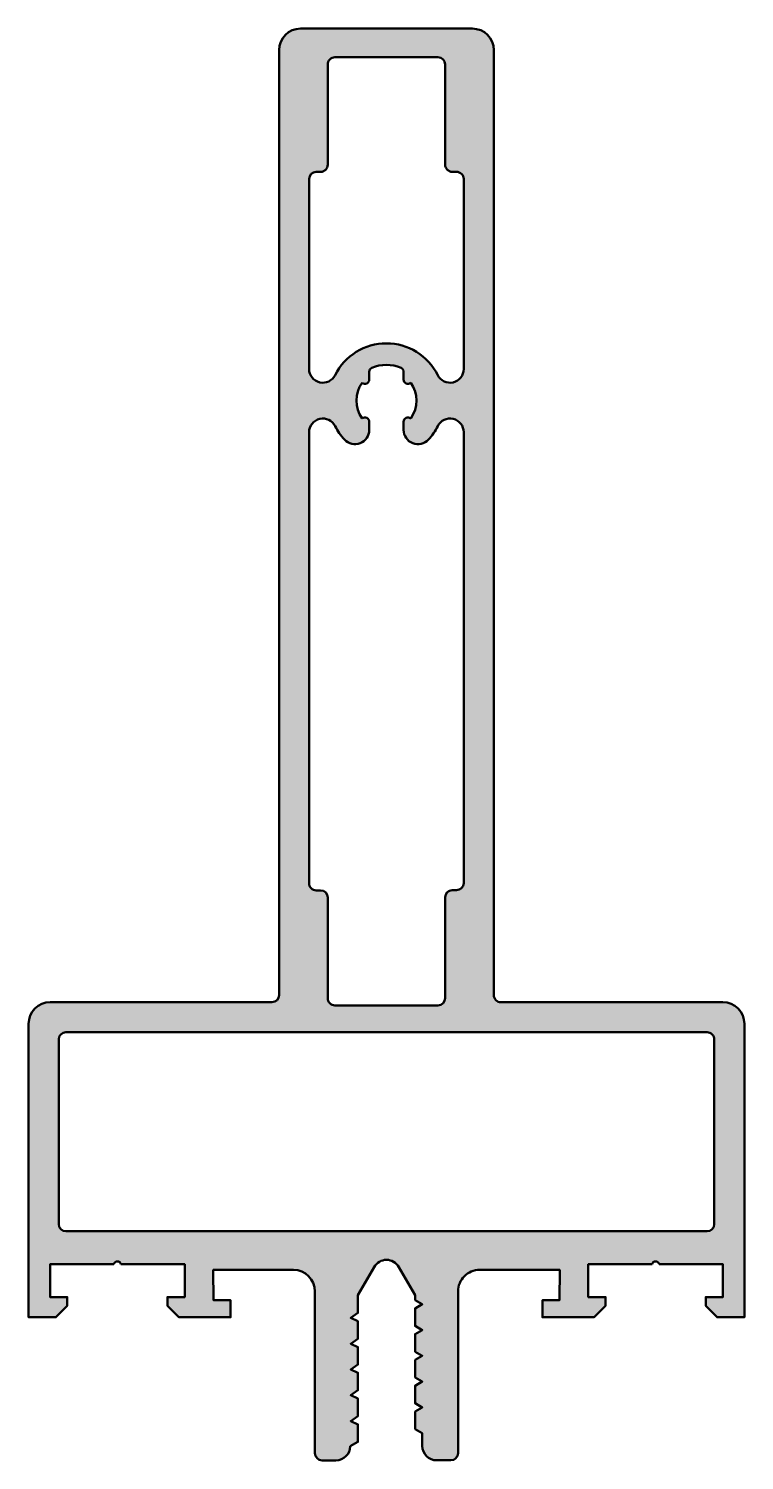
# Model space of a CAD drawing. Extents: x -25 to 25, y -16 to 84.
import ezdxf

# ---------------------------------------------------------------- set-up
doc = ezdxf.new("R2010")
doc.units = 0
doc.layers.add('0S-Alu contour', color=7, linetype='Continuous', lineweight=50)
doc.layers.add('0S-Alu hatch', color=252, linetype='Continuous', lineweight=25)

# ---------------------------------------------------------------- blocks, each defined once
blk = doc.blocks.new('323900__B345B6D1_230E_4DFB_8CEE_F94E4981EB8D_')
at = {"layer": '0S-Alu hatch'}
h = blk.add_hatch(color=256, dxfattribs=at)
edge = h.paths.add_edge_path()
edge.add_arc((-23.48616027832036, 14.49334716796875), 1.499999999999971, 90, 180)
edge.add_line((-24.98616027832033, 14.49334716796875), (-24.98616027832035, -6))
edge.add_line((-24.98616027832035, -6), (-23.08656311035158, -6))
edge.add_line((-23.08656311035158, -6), (-22.28669738769534, -5.200164794921898))
edge.add_line((-22.28669738769534, -5.200164794921898), (-22.28669738769534, -4.600311279296889))
edge.add_line((-22.28669738769534, -4.600311279296889), (-23.48652648925783, -4.600311279296889))
edge.add_line((-23.48652648925783, -4.600311279296889), (-23.48652648925784, -2.300743103027357))
edge.add_line((-23.48652648925784, -2.300743103027357), (-19.0374908447266, -2.300743103027357))
edge.add_ellipse((-18.7874908447266, -2.356993103027358), major_axis=(-0.2562500000000001, 0), ratio=1, start_angle=192.6803834918199, end_angle=347.3196165081801, ccw=False)
edge.add_line((-18.5374908447266, -2.300743103027357), (-14.08840942382815, -2.300743103027357))
edge.add_line((-14.08840942382815, -2.300743103027357), (-14.08840942382816, -4.600311279296889))
edge.add_line((-14.08840942382816, -4.600311279296889), (-15.28813171386721, -4.600311279296889))
edge.add_line((-15.28813171386721, -4.600311279296889), (-15.28813171386721, -5.200164794921891))
edge.add_line((-15.28813171386721, -5.200164794921891), (-14.48831176757815, -6))
edge.add_line((-14.48831176757815, -6), (-10.88796997070316, -6))
edge.add_line((-10.88796997070316, -6), (-10.88906860351565, -4.800231933593764))
edge.add_line((-10.88906860351565, -4.800231933593764), (-12.08656311035158, -4.800231933593764))
edge.add_line((-12.08656311035158, -4.800231933593764), (-12.08888244628908, -2.695976257324218))
edge.add_line((-12.08888244628908, -2.695976257324218), (-6.49252319335941, -2.695976257324219))
edge.add_ellipse((-6.492523193359411, -4.195976257324218), major_axis=(-1.499999999999999, 0), ratio=1, start_angle=180, end_angle=269.99999999999994, ccw=False)
edge.add_line((-4.99252319335941, -4.195976257324218), (-4.992523193359417, -15.49649047851563))
edge.add_arc((-4.492523193359414, -15.49649047851564), 0.5000000000000036, 180, 269.9999999999996)
edge.add_line((-4.492523193359417, -15.99649047851564), (-3.523864822973713, -15.99649047851564))
edge.add_arc((-3.523864822973724, -14.99649047851565), 0.9999999999999875, 270.0000000000006, 359.0909015844535)
edge.add_line((-2.523990697378507, -15.01235657334633), (-1.993118286132844, -14.704833984375))
edge.add_line((-1.993118286132844, -14.704833984375), (-1.993118286132855, -13.48211669921876))
edge.add_line((-1.993118286132855, -13.48211669921876), (-2.493041992187542, -13.253173828125))
edge.add_line((-2.493041992187542, -13.253173828125), (-1.993118286132848, -12.90423583984376))
edge.add_line((-1.993118286132848, -12.90423583984376), (-1.993118286132855, -11.6814880371094))
edge.add_line((-1.993118286132855, -11.6814880371094), (-2.493041992187542, -11.45251464843751))
edge.add_line((-2.493041992187542, -11.45251464843751), (-1.993118286132855, -11.1036071777344))
edge.add_line((-1.993118286132855, -11.1036071777344), (-1.993118286132855, -9.880859375))
edge.add_line((-1.993118286132855, -9.880859375), (-2.492170815005287, -9.65228499999589))
edge.add_line((-2.492170815005287, -9.65228499999589), (-1.993118286132862, -9.303955078125004))
edge.add_line((-1.993118286132862, -9.303955078125004), (-1.993118286132855, -8.08120727539064))
edge.add_line((-1.993118286132855, -8.08120727539064), (-2.493041992187542, -7.852294921875015))
edge.add_line((-2.493041992187542, -7.852294921875015), (-1.993118286132855, -7.504333496093767))
edge.add_line((-1.993118286132855, -7.504333496093767), (-1.993118286132851, -6.281585693359404))
edge.add_line((-1.993118286132851, -6.281585693359404), (-2.493041992187539, -6.05264282226564))
edge.add_line((-2.493041992187539, -6.05264282226564), (-1.993118286132858, -5.704711914062496))
edge.add_line((-1.993118286132858, -5.704711914062496), (-1.993118286132855, -4.460235595703123))
edge.add_line((-1.993118286132855, -4.460235595703123), (-0.8595050949015892, -2.496801043671325))
edge.add_ellipse((0.0065157777651349, -2.996808891715299), major_axis=(-1, 0), ratio=1, start_angle=209.9991713637197, end_angle=329.99948077623185, ccw=False)
edge.add_line((0.8725484126746994, -2.496821416600576), (2.006088256835919, -4.460235595703126))
edge.add_line((2.006088256835919, -4.460235595703126), (2.006088256835919, -4.807067871093762))
edge.add_line((2.006088256835919, -4.807067871093762), (2.506561279296846, -5.096008300781278))
edge.add_line((2.506561279296846, -5.096008300781278), (2.00608825683593, -5.384948730468751))
edge.add_line((2.00608825683593, -5.384948730468751), (2.006088256835926, -6.606536865234406))
edge.add_line((2.006088256835926, -6.606536865234406), (2.505935668945284, -6.89547729492189))
edge.add_line((2.505935668945284, -6.89547729492189), (2.006088256835926, -7.184417724609405))
edge.add_line((2.006088256835926, -7.184417724609405), (2.006088256835923, -8.407165527343759))
edge.add_line((2.006088256835923, -8.407165527343759), (2.505935668945284, -8.696105957031278))
edge.add_line((2.505935668945284, -8.696105957031278), (2.006088256835919, -8.985015869140636))
edge.add_line((2.006088256835919, -8.985015869140636), (2.006088256835923, -10.20776367187501))
edge.add_line((2.006088256835923, -10.20776367187501), (2.505935668945284, -10.4967041015625))
edge.add_line((2.505935668945284, -10.4967041015625), (2.006088256835919, -10.78564453125001))
edge.add_line((2.006088256835919, -10.78564453125001), (2.006088256835926, -12.00842285156249))
edge.add_line((2.006088256835926, -12.00842285156249), (2.505935668945287, -12.29736328125001))
edge.add_line((2.505935668945287, -12.29736328125001), (2.006088256835926, -12.58630371093751))
edge.add_line((2.006088256835926, -12.58630371093751), (2.006088256835923, -13.80905151367189))
edge.add_line((2.006088256835923, -13.80905151367189), (2.505935668945284, -14.0979919433594))
edge.add_line((2.505935668945284, -14.0979919433594), (2.505935668945287, -14.99230957031252))
edge.add_arc((3.505935668945284, -14.99230957031252), 0.9999999999999964, 180, 270)
edge.add_line((3.505935668945284, -15.99230957031251), (4.505432128906221, -15.99230957031251))
edge.add_arc((4.505432128906221, -15.49230957031251), 0.5, 270, 360)
edge.add_line((5.005432128906221, -15.49230957031251), (5.005432128906225, -4.195976257324218))
edge.add_ellipse((6.505432128906225, -4.195976257324218), major_axis=(-1.5, 0), ratio=1, start_angle=269.9999999999999, end_angle=360, ccw=False)
edge.add_line((6.505432128906228, -2.695976257324217), (12.10264587402341, -2.695976257324217))
edge.add_line((12.10264587402341, -2.695976257324217), (12.10034179687498, -4.800231933593764))
edge.add_line((12.10034179687498, -4.800231933593764), (10.90287780761714, -4.800231933593764))
edge.add_line((10.90287780761714, -4.800231933593764), (10.90171813964841, -6))
edge.add_line((10.90171813964841, -6), (14.50207519531246, -6))
edge.add_line((14.50207519531246, -6), (15.30194091796872, -5.200164794921889))
edge.add_line((15.30194091796872, -5.200164794921889), (15.30194091796872, -4.600311279296889))
edge.add_line((15.30194091796872, -4.600311279296889), (14.10217285156245, -4.600311279296889))
edge.add_line((14.10217285156245, -4.600311279296889), (14.10217285156246, -2.300743103027356))
edge.add_line((14.10217285156246, -2.300743103027356), (18.5512542724609, -2.300743103027357))
edge.add_ellipse((18.8012542724609, -2.356993103027358), major_axis=(-0.2562500000000001, 0), ratio=1, start_angle=192.6803834918199, end_angle=347.3196165081801, ccw=False)
edge.add_line((19.0512542724609, -2.300743103027357), (23.50033569335935, -2.300743103027357))
edge.add_line((23.50033569335935, -2.300743103027357), (23.50033569335935, -4.600311279296889))
edge.add_line((23.50033569335935, -4.600311279296889), (22.30050659179685, -4.600311279296889))
edge.add_line((22.30050659179685, -4.600311279296889), (22.30050659179685, -5.200164794921889))
edge.add_line((22.30050659179685, -5.200164794921889), (23.1003723144531, -6))
edge.add_line((23.1003723144531, -6), (25, -6))
edge.add_line((25, -6), (25, 14.49334716796874))
edge.add_arc((23.5, 14.49334716796873), 1.499999999999997, 0, 90)
edge.add_line((23.5, 15.99334716796873), (8.001647949218725, 15.99334716796873))
edge.add_ellipse((8.001724243164045, 16.49327087402342), major_axis=(-0.499923711876349, 0), ratio=1, start_angle=-0.008743976315713553, end_angle=89.99125602370458, ccw=False)
edge.add_line((7.50180053710935, 16.49334716796892), (7.501800537109346, 82.47283935546866))
edge.add_arc((6.001800537109339, 82.4728393554687), 1.500000000000007, 0, 89.9999999999992)
edge.add_line((6.00180053710936, 83.9728393554687), (-5.993652343750035, 83.97283935546871))
edge.add_arc((-5.993865966796917, 82.47305297851561), 1.499786392166865, 89.99183903848017, 179.9918390384714)
edge.add_line((-7.493652343750014, 82.47326660156273), (-7.493652343750014, 16.49334716796873))
edge.add_ellipse((-7.993583679199235, 16.49327850341796), major_axis=(-0.4999313401646895, 0), ratio=1, start_angle=90.00786945857948, end_angle=180.0078694585521, ccw=False)
edge.add_line((-7.993515014648458, 15.99334716796874), (-23.48616027832036, 15.99334716796873))
edge = h.paths.add_edge_path()
edge.add_line((3.602874755859318, 15.77362060546872), (-3.59472656250001, 15.77362060546873))
edge.add_ellipse((-3.594726562500014, 16.27362060546874), major_axis=(-0.5000000000000036, 0), ratio=1, start_angle=0, end_angle=90.0000000000004, ccw=False)
edge.add_line((-4.094726562500021, 16.27362060546873), (-4.094726562500017, 23.30017089843767))
edge.add_arc((-4.594635009765625, 23.30007934570311), 0.4999084556490454, 0.0104930918114733, 90.01049309179197)
edge.add_line((-4.594726562500014, 23.79998779296872), (-4.894485473632855, 23.79998779296872))
edge.add_ellipse((-4.894408589454769, 24.30377866647945), major_axis=(-0.5037908793774207, 0), ratio=1, start_angle=-0.008799563339323413, end_angle=89.99125601690491, ccw=False)
edge.add_line((-5.398199462890669, 24.30385603936399), (-5.398199462890659, 55.78853170294588))
edge.add_ellipse((-4.438470667789715, 55.78853170294588), major_axis=(-0.9597287951009434, 0), ratio=1, start_angle=206.4575217166708, end_angle=360, ccw=False)
edge.add_arc((0.0018005371093679, 57.998260498047), 4.000000000000163, 206.4575217166698, 222.8334280660682)
edge.add_arc((-2.198199462890681, 55.95865269260975), 1.000000000000031, 222.8334280660667, 360)
edge.add_line((-1.198199462890645, 55.95865269260976), (-1.198199462890656, 56.52856665237695))
edge.add_arc((-1.498199462890649, 56.52856665237695), 0.2999999999999936, 0, 130.3192648390361)
edge.add_ellipse((0.0018005371093999, 57.99826049804688), major_axis=(-2.100000000000029, 0), ratio=1, start_angle=-36.22322108088389, end_angle=36.22322108088821, ccw=False)
edge.add_arc((-1.498199462890621, 59.46795434371654), 0.2999999999999598, 229.6807351609279, 360)
edge.add_line((-1.198199462890663, 59.46795434371664), (-1.198199462890642, 60.00574648803541))
edge.add_ellipse((-0.8981994628906804, 60.00574648803541), major_axis=(-0.2999999999999616, 0), ratio=1, start_angle=294.1477399170293, end_angle=360, ccw=False)
edge.add_ellipse((0.0018005371093004, 57.99826049804678), major_axis=(-2.500000000000094, 0), ratio=1, start_angle=245.8522600829765, end_angle=294.1477399170212, ccw=False)
edge.add_ellipse((0.9018005371093664, 60.00574648803534), major_axis=(-0.2999999999999856, 0), ratio=1, start_angle=180, end_angle=245.8522600829724, ccw=False)
edge.add_line((1.201800537109342, 60.00574648803532), (1.201800537109342, 59.46795434371679))
edge.add_arc((1.501800537109339, 59.46795434371679), 0.2999999999999971, 180, 310.3192648389744)
edge.add_ellipse((0.0018005371090268, 57.99826049804661), major_axis=(-2.100000000000074, 0), ratio=1, start_angle=143.7767789191224, end_angle=216.2232210808891, ccw=False)
edge.add_arc((1.501800537109328, 56.52856665237698), 0.2999999999999829, 49.68073516095831, 180)
edge.add_line((1.201800537109345, 56.52856665237698), (1.201800537109345, 55.95865269260967))
edge.add_arc((2.201800537109352, 55.95865269260967), 1.000000000000007, 180, 317.166571933935)
edge.add_arc((0.0018005371094247, 57.99826049804685), 4, 317.166571933932, 333.5424782833313)
edge.add_ellipse((4.442071742008426, 55.78853170294586), major_axis=(-0.9597287951009651, 0), ratio=1, start_angle=180, end_angle=333.54247828333007, ccw=False)
edge.add_line((5.401800537109387, 55.78853170294585), (5.401800537109352, 24.29480063351976))
edge.add_ellipse((4.902557373017206, 24.32087707520267), major_axis=(-0.4999237118837034, 0), ratio=1, start_angle=90.00874397969278, end_angle=177.0100470375336, ccw=False)
edge.add_line((4.902633666992169, 23.82095336914063), (4.602874755859335, 23.82095336914061))
edge.add_arc((4.602783203124971, 23.32104492187498), 0.4999084556490667, 89.98950690821088, 179.9895069081885)
edge.add_line((4.102874755859339, 23.32113647460935), (4.102874755859343, 16.27362060546874))
edge.add_ellipse((3.602874755859318, 16.27362060546874), major_axis=(-0.5000000000000249, 0), ratio=1, start_angle=90, end_angle=180, ccw=False)
edge = h.paths.add_edge_path()
edge.add_line((-22.88398742675783, 0.4981079101562323), (-22.88398742675784, 13.39401245117185))
edge.add_ellipse((-22.38398742675785, 13.39401245117187), major_axis=(-0.4999999999999894, 0), ratio=1, start_angle=270.00000000000125, end_angle=360, ccw=False)
edge.add_line((-22.38398742675787, 13.89401245117186), (22.40240478515623, 13.89401245117186))
edge.add_ellipse((22.40232849121091, 13.39408874511718), major_axis=(-0.4999237118763415, 0), ratio=1, start_angle=179.9912560236843, end_angle=269.9912560237049, ccw=False)
edge.add_line((22.9022521972656, 13.39401245117185), (22.9022521972656, 0.4982604980468608))
edge.add_ellipse((22.4022521972656, 0.4982604980468608), major_axis=(-0.5, 0), ratio=1, start_angle=90, end_angle=180, ccw=False)
edge.add_line((22.4022521972656, -0.0017395019531392), (-22.38398742675784, -0.0017395019531419))
edge.add_ellipse((-22.38406372070315, 0.4981842041015457), major_axis=(-0.4999237118763419, 0), ratio=1, start_angle=0.008743976315713553, end_angle=90.00874397629468, ccw=False)
edge = h.paths.add_edge_path()
edge.add_line((-4.09472656250001, 74.47601318359372), (-4.09472656250001, 81.47344970703124))
edge.add_ellipse((-3.5947265625, 81.47344970703125), major_axis=(-0.5000000000000107, 0), ratio=1, start_angle=269.9999999999996, end_angle=360, ccw=False)
edge.add_line((-3.594726562499996, 81.97344970703126), (3.602874755859314, 81.97344970703126))
edge.add_ellipse((3.602874755859296, 81.47344970703121), major_axis=(-0.500000000000057, 0), ratio=1, start_angle=180, end_angle=269.99999999999795, ccw=False)
edge.add_line((4.10287475585935, 81.47344970703118), (4.10287475585935, 74.47601318359375))
edge.add_arc((4.602874755859311, 74.47601318359375), 0.499999999999961, 180, 270.0000000000008)
edge.add_line((4.602874755859318, 73.97601318359379), (4.901800537109313, 73.97601318359382))
edge.add_ellipse((4.901800537109366, 73.47601318359384), major_axis=(-0.4999999999999858, 0), ratio=1, start_angle=180, end_angle=270.00000000000614, ccw=False)
edge.add_line((5.401800537109352, 73.4760131835938), (5.401800537109352, 60.20798929314773))
edge.add_ellipse((4.44207174200844, 60.20798929314773), major_axis=(-0.9597287951009112, 0), ratio=1, start_angle=26.457521716668396, end_angle=180, ccw=False)
edge.add_arc((0.0018005371093004, 57.99826049804682), 4.00000000000015, 26.45752171666719, 153.5424782833307)
edge.add_ellipse((-4.438470667789761, 60.20798929314786), major_axis=(-0.9597287951008922, 0), ratio=1, start_angle=0, end_angle=153.5424782833312, ccw=False)
edge.add_line((-5.398199462890652, 60.20798929314785), (-5.398199462890648, 73.47601318359382))
edge.add_ellipse((-4.898199462890673, 73.47601318359382), major_axis=(-0.4999999999999752, 0), ratio=1, start_angle=270.0000000000008, end_angle=360, ccw=False)
edge.add_line((-4.89819946289068, 73.97601318359379), (-4.594726562499971, 73.97601318359379))
edge.add_arc((-4.594726562499957, 74.47601318359374), 0.4999999999999432, 269.9999999999984, 360)
at = {"layer": '0S-Alu contour', "color": 7}
for points in [[(6.00180053710936, 83.9728393554687), (-5.993652343750035, 83.97283935546871)], [(-7.493652343750014, 82.47326660156273), (-7.493652343750014, 16.49334716796873)], [(7.50180053710935, 16.49334716796892), (7.501800537109346, 82.47283935546866)], [(-4.09472656250001, 74.47601318359372), (-4.09472656250001, 81.47344970703124)], [(-3.594726562499996, 81.97344970703126), (3.602874755859314, 81.97344970703126)], [(4.10287475585935, 81.47344970703118), (4.10287475585935, 74.47601318359375)], [(-5.398199462890652, 60.20798929314785), (-5.398199462890648, 73.47601318359382)], [(-4.89819946289068, 73.97601318359379), (-4.594726562499971, 73.97601318359379)], [(4.602874755859318, 73.97601318359379), (4.901800537109313, 73.97601318359382)], [(5.401800537109352, 73.4760131835938), (5.401800537109352, 60.20798929314773)], [(-1.198199462890663, 59.46795434371664), (-1.198199462890642, 60.00574648803541)], [(1.201800537109342, 60.00574648803532), (1.201800537109342, 59.46795434371679)], [(-1.198199462890645, 55.95865269260976), (-1.198199462890656, 56.52856665237695)], [(1.201800537109345, 56.52856665237698), (1.201800537109345, 55.95865269260967)], [(-5.398199462890669, 24.30385603936399), (-5.398199462890659, 55.78853170294588)], [(5.401800537109387, 55.78853170294585), (5.401800537109352, 24.29480063351976)], [(-4.594726562500014, 23.79998779296872), (-4.894485473632855, 23.79998779296872)], [(-4.094726562500021, 16.27362060546873), (-4.094726562500017, 23.30017089843767)], [(4.102874755859339, 23.32113647460935), (4.102874755859343, 16.27362060546874)], [(4.902633666992169, 23.82095336914063), (4.602874755859335, 23.82095336914061)], [(-7.993515014648458, 15.99334716796874), (-23.48616027832036, 15.99334716796873)], [(3.602874755859318, 15.77362060546872), (-3.59472656250001, 15.77362060546873)], [(23.5, 15.99334716796873), (8.001647949218725, 15.99334716796873)], [(-24.98616027832033, 14.49334716796875), (-24.98616027832035, -6), (-23.08656311035158, -6), (-22.28669738769534, -5.200164794921898), (-22.28669738769534, -4.600311279296889), (-23.48652648925783, -4.600311279296889), (-23.48652648925784, -2.300743103027357), (-19.0374908447266, -2.300743103027357)], [(19.0512542724609, -2.300743103027357), (23.50033569335935, -2.300743103027357), (23.50033569335935, -4.600311279296889), (22.30050659179685, -4.600311279296889), (22.30050659179685, -5.200164794921889), (23.1003723144531, -6), (25, -6), (25, 14.49334716796874)], [(-22.88398742675783, 0.4981079101562323), (-22.88398742675784, 13.39401245117185)], [(-22.38398742675787, 13.89401245117186), (22.40240478515623, 13.89401245117186)], [(22.9022521972656, 13.39401245117185), (22.9022521972656, 0.4982604980468608)], [(22.4022521972656, -0.0017395019531392), (-22.38398742675784, -0.0017395019531419)], [(-18.5374908447266, -2.300743103027357), (-14.08840942382815, -2.300743103027357), (-14.08840942382816, -4.600311279296889), (-15.28813171386721, -4.600311279296889), (-15.28813171386721, -5.200164794921891), (-14.48831176757815, -6), (-10.88796997070316, -6), (-10.88906860351565, -4.800231933593764), (-12.08656311035158, -4.800231933593764), (-12.08888244628908, -2.695976257324218), (-6.49252319335941, -2.695976257324219)], [(-2.523990697378507, -15.01235657334633), (-1.993118286132844, -14.704833984375), (-1.993118286132855, -13.48211669921876), (-2.493041992187542, -13.253173828125), (-1.993118286132848, -12.90423583984376), (-1.993118286132855, -11.6814880371094), (-2.493041992187542, -11.45251464843751), (-1.993118286132855, -11.1036071777344), (-1.993118286132855, -9.880859375), (-2.492170815005287, -9.65228499999589), (-1.993118286132862, -9.303955078125004), (-1.993118286132855, -8.08120727539064), (-2.493041992187542, -7.852294921875015), (-1.993118286132855, -7.504333496093767), (-1.993118286132851, -6.281585693359404), (-2.493041992187539, -6.05264282226564), (-1.993118286132858, -5.704711914062496), (-1.993118286132855, -4.460235595703123), (-0.8595050949015892, -2.496801043671325)], [(0.8725484126746994, -2.496821416600576), (2.006088256835919, -4.460235595703126), (2.006088256835919, -4.807067871093762), (2.506561279296846, -5.096008300781278), (2.00608825683593, -5.384948730468751), (2.006088256835926, -6.606536865234406), (2.505935668945284, -6.89547729492189), (2.006088256835926, -7.184417724609405), (2.006088256835923, -8.407165527343759), (2.505935668945284, -8.696105957031278), (2.006088256835919, -8.985015869140636), (2.006088256835923, -10.20776367187501), (2.505935668945284, -10.4967041015625), (2.006088256835919, -10.78564453125001), (2.006088256835926, -12.00842285156249), (2.505935668945287, -12.29736328125001), (2.006088256835926, -12.58630371093751), (2.006088256835923, -13.80905151367189), (2.505935668945284, -14.0979919433594), (2.505935668945287, -14.99230957031252)], [(6.505432128906228, -2.695976257324217), (12.10264587402341, -2.695976257324217), (12.10034179687498, -4.800231933593764), (10.90287780761714, -4.800231933593764), (10.90171813964841, -6), (14.50207519531246, -6), (15.30194091796872, -5.200164794921889), (15.30194091796872, -4.600311279296889), (14.10217285156245, -4.600311279296889), (14.10217285156246, -2.300743103027356), (18.5512542724609, -2.300743103027357)], [(-4.99252319335941, -4.195976257324218), (-4.992523193359417, -15.49649047851563)], [(5.005432128906221, -15.49230957031251), (5.005432128906225, -4.195976257324218)], [(3.505935668945284, -15.99230957031251), (4.505432128906221, -15.99230957031251)], [(-4.492523193359417, -15.99649047851564), (-3.523864822973713, -15.99649047851564)]]:
    blk.add_lwpolyline(points, dxfattribs=at)
for centre, radius, start, end in [((-5.993865966796917, 82.47305297851561), 1.499786392166865, 89.99183903848017, 179.9918390384714), ((6.001800537109339, 82.4728393554687), 1.500000000000007, 0, 89.9999999999992), ((-4.594726562499957, 74.47601318359374), 0.4999999999999432, 269.9999999999984, 0), ((4.602874755859311, 74.47601318359375), 0.499999999999961, 180, 270.0000000000008), ((0.0018005371093004, 57.99826049804682), 4.00000000000015, 26.45752171666719, 153.5424782833307), ((-1.498199462890621, 59.46795434371654), 0.2999999999999598, 229.6807351609279, 0), ((1.501800537109339, 59.46795434371679), 0.2999999999999971, 180, 310.3192648389744), ((0.0018005371093679, 57.998260498047), 4.000000000000163, 206.4575217166698, 222.8334280660682), ((-1.498199462890649, 56.52856665237695), 0.2999999999999936, 0, 130.3192648390361), ((1.501800537109328, 56.52856665237698), 0.2999999999999829, 49.68073516095831, 180), ((0.0018005371094247, 57.99826049804685), 4, 317.166571933932, 333.5424782833313), ((-2.198199462890681, 55.95865269260975), 1.000000000000031, 222.8334280660667, 0), ((2.201800537109352, 55.95865269260967), 1.000000000000007, 180, 317.166571933935), ((-4.594635009765625, 23.30007934570311), 0.4999084556490454, 0.0104930918114733, 90.01049309179197), ((4.602783203124971, 23.32104492187498), 0.4999084556490667, 89.98950690821088, 179.9895069081885), ((-23.48616027832036, 14.49334716796875), 1.499999999999971, 90, 180), ((23.5, 14.49334716796873), 1.499999999999997, 0, 90), ((3.505935668945284, -14.99230957031252), 0.9999999999999964, 180, 270), ((-4.492523193359414, -15.49649047851564), 0.5000000000000036, 180, 269.9999999999996), ((-3.523864822973724, -14.99649047851565), 0.9999999999999875, 270.0000000000006, 359.0909015844535), ((4.505432128906221, -15.49230957031251), 0.5, 270, 0)]:
    blk.add_arc(centre, radius, start, end, dxfattribs=at)
at = {"layer": '0S-Alu contour', "color": 7, "extrusion": (0, 0, -1)}
for centre, radius, start, end in [((3.5947265625, 81.47344970703125), 0.5000000000000107, 0, 90.0000000000004), ((-3.602874755859296, 81.47344970703121), 0.500000000000057, 90.00000000000205, 180), ((4.898199462890673, 73.47601318359382), 0.4999999999999752, 0, 89.9999999999992), ((-4.901800537109366, 73.47601318359384), 0.4999999999999858, 89.99999999999388, 180), ((4.438470667789761, 60.20798929314786), 0.9597287951008922, 206.4575217166688, 0), ((0.8981994628906804, 60.00574648803541), 0.2999999999999616, 0, 65.85226008297073), ((-0.0018005371093004, 57.99826049804678), 2.500000000000094, 65.85226008297877, 114.1477399170235), ((-0.9018005371093664, 60.00574648803534), 0.2999999999999856, 114.1477399170276, 180), ((-4.44207174200844, 60.20798929314773), 0.9597287951009114, 180, 333.5424782833316), ((-0.0018005371093999, 57.99826049804688), 2.100000000000029, 323.7767789191119, 36.22322108088394), ((-0.0018005371090268, 57.99826049804661), 2.100000000000074, 143.7767789191109, 216.2232210808777), ((4.438470667789715, 55.78853170294588), 0.9597287951009434, 0, 153.5424782833292), ((-4.442071742008426, 55.78853170294586), 0.9597287951009651, 26.45752171666996, 180), ((4.894408589454769, 24.30377866647945), 0.5037908793774207, 270.0087439830951, 0.0087995633392661), ((-4.902557373017206, 24.32087707520267), 0.4999237118837034, 182.9899529624665, 269.9912560203072), ((7.993583679199235, 16.49327850341796), 0.4999313401646896, 179.9921305414479, 269.9921305414205), ((3.594726562500014, 16.27362060546874), 0.5000000000000036, 269.9999999999996, 0), ((-3.602874755859318, 16.27362060546874), 0.5000000000000249, 180, 270), ((-8.001724243164045, 16.49327087402342), 0.499923711876349, 270.0087439762954, 0.0087439763157526), ((22.38398742675785, 13.39401245117187), 0.4999999999999894, 0, 89.99999999999876), ((-22.40232849121091, 13.39408874511718), 0.4999237118763415, 90.00874397629507, 180.0087439763157), ((22.38406372070315, 0.4981842041015457), 0.4999237118763419, 269.9912560237053, 359.9912560236843), ((-22.4022521972656, 0.4982604980468608), 0.5, 180, 270), ((-0.0065157777651349, -2.996808891715299), 1, 30.00051922376817, 150.0008286362803), ((18.7874908447266, -2.356993103027358), 0.2562500000000001, 12.68038349181991, 167.3196165081801), ((6.492523193359411, -4.195976257324218), 1.499999999999999, 90.00000000000006, 180), ((-6.505432128906225, -4.195976257324218), 1.5, 0, 90.00000000000014), ((-18.8012542724609, -2.356993103027358), 0.2562500000000001, 12.68038349181991, 167.3196165081801)]:
    blk.add_arc(centre, radius, start, end, dxfattribs=at)
blk = doc.blocks.new('323900__910DACB8_8C32_46EC_B94F_08C26ACE6CAC_')
at = {"layer": '0S-Alu contour', "color": 7}
blk.add_blockref('323900__B345B6D1_230E_4DFB_8CEE_F94E4981EB8D_', (0, 0), dxfattribs=at)

msp = doc.modelspace()

# ---------------------------------------------------------------- block references
at = {"layer": '0S-Alu contour', "color": 7}
msp.add_blockref('323900__910DACB8_8C32_46EC_B94F_08C26ACE6CAC_', (0, 0), dxfattribs=at)

doc.saveas('drawing.dxf')
